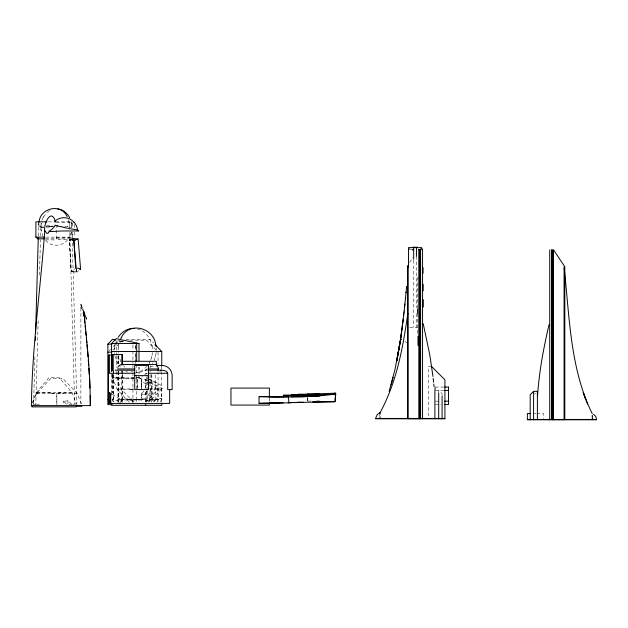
<?xml version="1.0" encoding="UTF-8"?>
<svg xmlns="http://www.w3.org/2000/svg" width="628" height="628" viewBox="0 0 628 628"><rect width="100%" height="100%" fill="white"/><g stroke="black" fill="none" stroke-linecap="round" stroke-linejoin="round"><path stroke-width="0.47" stroke-dasharray="3.14 2.35" d="M135.279 363.455L135.279 352.724L135.279 360.59M137.611 388.865L137.611 379.524L136.88 379.194M140.303 378.417L138.992 377.828L138.992 375.677M141.677 387.335L141.936 376.737M146.355 401.355L146.363 396.967M150.068 394.07L150.068 387.884M150.068 397.516L150.068 393.905M160.423 402.006L161.749 398.709L161.749 388.818L158.798 387.193M412.824 249.661L409.794 249.661L409.794 248.641M38.316 235.971L38.818 223.191M141.669 395.993L141.677 390.797M141.661 397.728L141.669 395.389M145.374 387.688L145.382 376.965M150.068 397.108L149.652 400.35M67.926 404.126L67.942 400.593L71.584 404.244M141.661 397.375L141.645 402.006M145.358 391.982L145.343 396.998M118.095 350.118L118.205 347.794M145.319 400.562L145.343 396.276M145.311 401.999L145.327 399.855M307.838 401.088L307.846 400.562M71.867 227.752L71.788 225.209M114.382 350.228L114.492 348.438M33.59 403.945L34.964 355.095M35.741 406.23L38.214 319.11M39.462 275.064L40.459 239.825M40.569 235.908L41.22 222.971L41.079 223.741M152.455 352.465L151.85 356.594M114.477 348.556L114.728 346.515M118.19 347.912L118.449 345.871M156.129 352.324L155.563 355.95M114.712 346.64L115.042 344.929M118.425 345.997L118.7 344.529M147.596 395.703C150.131 393.787 150.626 387.327 152.549 386.558M151.364 395.083C153.805 393.034 154.582 387.099 156.262 385.914A20.559 1.138 23 0 1 155.987 385.835M71.239 232.274L69.582 236.646M150.689 360.307L151.725 357.112M154.041 360.527L155.438 356.469M114.987 345.172L115.167 344.411M151.654 357.387L151.905 356.351M155.375 356.743L155.618 355.707M151.544 401.81L152.102 399.596L155.885 399.463L155.603 374.743M155.336 400.052L155.877 398.953L159.575 398.804M145.782 401.912L146.355 399.777L145.178 399.808M149.017 401.002L150.061 399.133L148.891 399.165M149.927 382.86L149.935 383.402M144.966 388.559L146.34 383.567L145.61 383.221M41.833 220.616L43.112 217.555M119.344 342.158L119.917 340.572M115.709 342.55L116.109 341.451M32.279 402.988L35.977 392.924L48.913 377.734L59.322 377.734L72.251 392.924L76.31 403.937L68.75 404.283M32.852 402.454L36.503 393.395L50.962 378.378L62.729 378.378L77.189 393.395L81.93 405.178M161.749 388.818L149.205 401.959M156.961 402.006L158.036 399.353L158.036 389.454L146.167 401.896M43.387 217.06L46.778 212.727M45.679 240.359C51.928 248.296 65.171 246.066 69.308 237.141M43.018 217.735L43.489 216.864M69.206 237.337L69.677 236.466M149.692 362.474L149.228 363.322L149.809 362.254M122.02 400.562L121.761 399.094M118.551 401.975L118.111 399.738M152.447 363.494L152.942 362.678M143.796 390.906L141.779 393.913M147.14 390.804L145.492 393.23M409.629 262.528L412.847 257.708M147.164 366.297L141.763 370.913L135.483 373.024M150.249 366.391L150.877 365.653M153.593 401.959L153.97 401.551M153.86 401.669L154.519 400.954M154.127 401.378L155.179 400.232M154.794 400.648L155.438 399.95M109.209 350.714L110.567 349.309M113.276 346.491L115.317 344.38M115.992 343.673L118.7 340.855M112.93 350.071L119.705 343.029M120.38 342.331L122.413 340.211M148.082 401.967L149.032 400.986M76.883 272.285L78.657 270.731M72.094 239.072L69.104 240.32L71.317 271.704L75.776 268.085M149.951 366.948L150.013 366.893A22.153 7.575 -20 0 1 154.41 366.493L155.446 366.501M147.454 373.165A22.153 7.575 -20 0 0 146.293 373.322L144.793 374.508M147.47 368.887L145.374 370.528L145.382 374.107M47.359 212.225L48.921 211.087M147.447 368.958L141.873 371.815L136.252 372.49M49.573 210.686L50.24 210.325M72.283 238.985L69.292 240.241L71.317 271.704M52.045 226.645L46.448 227.014M43.866 227.148L38.606 227.391M159.449 398.804L161.467 398.725M155.736 399.447L156.812 399.4M160.941 398.741L160.839 398.749A23.024 0.801 -0.3 0 1 162.079 398.961M154.402 399.432L155.862 399.447M156.922 399.4L157.479 399.377M157.416 399.377L157.958 399.353M36.377 392.916L36.816 392.908M36.958 392.9L53.019 392.751M36.157 392.924L37.272 392.893M76.192 268.957C78.194 271.115 73.303 273.133 76.891 272.285L76.059 268.564M64.441 401.159L63.271 401.151L63.31 404.369M307.901 401.111L311.315 401.056M316.426 400.978L319.84 400.931M121.455 389.015L133.348 388.873M117.789 389.658L133.371 389.493M77.111 393.395L58.263 393.568M122.327 389.015L121.62 389.015M118.692 389.658L117.844 389.658M75.76 393.395L76.718 393.395M130.546 389.509L131.017 389.509M63.436 393.544L63.907 393.544M131.495 389.501L131.958 389.501M62.494 393.552L62.965 393.552M36.62 393.395L51.198 393.552M36.871 393.395L37.931 393.395M161.09 389.015L155.32 388.944M157.487 389.658L151.489 389.588M69.292 240.241L70.517 240.265M51.363 393.536A21.964 0.542 0 0 0 54.997 393.552L58.742 393.568A21.972 0.581 0 0 0 62.659 393.568M137.697 399.306L132.492 399.29M128.779 399.934L133.976 399.95M48.395 221.849L54.118 221.849M55.751 221.849L71.623 221.849M56.347 222.493L72.526 222.493M41.197 226.457L40.404 226.457M51.08 226.457L49.588 226.457M67.824 226.457L67.031 226.457M38.567 226.457L43.834 226.457M46.142 226.457L54.118 226.457M64.802 226.457L69.645 226.457L69.692 228.003M43.913 227.101L40.82 227.101L40.899 229M46.064 227.101L51.268 227.101M68.782 227.101L71.867 227.101M45.75 237.133L72.259 237.133M56.347 237.776L72.526 237.776M45.404 238.836L70.634 238.836L72.33 237.133L72.33 232.36M72.204 239.48L56.347 239.48L56.347 226.739M45.695 239.904L56.347 239.904M409.644 327.259L417.4 327.259M126.142 339.512L150.233 339.512L153.617 343.029M129.776 340.156L146.512 340.156L157.361 351.421M431.334 366.218L428.571 366.218L428.571 418.444M435.243 387.052L443.745 387.052M435.243 390.451L443.745 390.451M52.838 392.751L72.079 392.924M534.538 393.866L536.21 393.866M435.243 401.159L439.019 401.159M435.243 404.55L440.911 404.55M533.141 413.577L536.022 413.577M536.987 413.577L543.715 413.577L543.715 418.468M149.731 388.881L155.446 388.952M149.872 389.564L151.599 389.588M124.988 377.577L118.786 377.342M121.275 378.221L115.073 377.985M71.584 271.555L72.667 271.618A21.682 7.418 -20 0 1 75.015 272.034L75.305 272.12M71.608 271.712L72.707 271.783A21.69 7.418 -20 0 1 74.999 272.183L75.313 272.277M116.235 371.446L116.408 377.24M112.522 374.021L112.522 377.875L113.134 377.899M39.478 404.283L33.033 403.992M116.792 377.255L117.35 377.279M113.071 377.899L115.207 377.993M117.46 377.287L118.661 377.334M38.614 225.044L44.07 225.319M46.425 225.46L51.135 225.837M123.865 341.836L122.083 341.459M120.953 341.216L118.472 340.666M137.273 328.821C145.194 330.744 150.712 338.186 152.062 345.973M133.332 372.059L131.354 371.446M75.423 272.309L75.454 272.317A22.176 14.789 51 0 0 76.208 270.417M147.031 394.039L145.358 393.426M143.325 394.659L141.669 394.062M127.641 372.09L125.945 371.352M138.992 377.828L139.863 378.221M139.895 378.237L141.308 378.88L141.324 388.842L141.308 378.88L140.444 378.48M135.789 378.7L136.59 379.061M136.048 378.817L136.951 379.226M136.731 379.124L137.595 379.516L137.603 388.575M155.085 387.837L157.95 389.407M404.872 341.585L406.779 342.66M112.349 394.541L120.176 398.945L120.176 402.022M66.474 404.189L63.271 401.151M159.795 371.336L160.462 372.137M133.442 401.959L120.984 389.015L116.235 377.232M129.054 401.896L117.263 389.658L112.522 377.875M124.729 367.097L123.449 365.653M119.728 366.297L120.356 367.035M113.417 401.881L112.279 398.913M113.338 401.896L112.263 398.929M114.83 355.55L116.109 360.072L118.158 364.138M120.914 361.83L118.755 355.95M43.018 236.466L40.891 228.898M82.252 307.893L81.467 305.71M82.08 307.422L81.271 305.161M81.507 308.599L81.656 309.007M81.53 308.67L80.886 306.849L81.169 307.649M81.397 305.506L80.886 304.07L80.886 403.843M81.224 305.027L80.886 304.07M118.048 399.738L118.307 401.198A23.84 13.157 90 0 1 117.915 401.889M121.824 399.102L122.46 400.994L122.06 401.661A21.124 12.152 90 0 1 121.918 401.873M71.066 221.291L71.796 225.303M68.531 219.855L69.59 226.457M152.015 345.69L152.502 350.228M71.474 222.971L71.608 223.741M41.22 231.23L41.079 230.46M118.276 353.179L118.19 352.324M114.437 352.465L114.516 353.399M156.121 347.794L156.223 350.118M434.199 387.672L434.395 390.333M72.008 231.999L76.954 406.23M69.826 232.643L74.646 403.945M151.819 374.908L152.133 402.006M151.12 374.366L151.45 402.163M147.368 376.51L147.517 388.826M147.533 390.585L147.666 401.857M150.013 366.893L150.013 367.757M150.029 371.195L150.029 372.059M146.3 373.322L146.3 374.186M146.316 376.761L146.348 388.669M150.061 383.064L150.045 374.633M150.061 382.923L150.068 387.994M146.355 391.048L146.355 398.191M132.924 399.95L132.932 403.71M442.096 395.091L442.096 393.732L438.697 390.333L438.697 392.139M435.243 387.068L435.243 390.145M417.487 277.207L417.487 308.136M417.487 313.655L417.487 334.198M416.45 256.365L416.45 307.838M416.45 313.662L416.45 327.259M413.695 260.251L413.695 327.259M409.794 247.628L409.794 249.661M269.373 398.042L269.373 401.889M161.749 366.155L161.749 402.36M158.036 352.127L158.036 363.8M158.036 371.58L158.036 403.678M150.068 390.286L150.068 391.495M136.661 364.428L136.661 374.021M136.661 374.892L136.661 401.928L136.645 399.306A28.189 1.287 -0.1 0 0 144.008 399.173M132.94 345.015L132.94 350.251M132.94 351.123L132.94 360.715M132.94 361.587L132.94 363.329M132.94 365.072L132.94 367.686M132.94 372.922L132.94 402.006M122.46 370.858L122.46 373.848M122.46 374.72L122.46 402.705M122.17 370.858L122.17 373.95M122.17 374.72L122.17 401.739M121.761 370.952L121.761 401.739M118.747 356.06L118.747 363.824M118.747 371.501L118.747 403.341M118.457 356.06L118.457 363.871M118.457 371.501L118.457 403.341M118.111 355.095L118.111 363.832M118.111 371.501L118.111 402.383M118.048 356.06L118.048 363.832M118.048 371.501L118.048 402.383M116.235 341.546L116.235 355.048M116.235 356.013L116.235 367.592M113.307 370.858L113.307 373.801M113.307 374.72L113.307 401.849M113.228 370.858L113.228 373.754M113.228 374.649L113.228 401.739M112.216 374.673L112.216 392.963M112.192 374.673L112.192 392.963M111.572 373.99L111.564 392.9M74.559 224.4L74.559 228.223M74.559 232.046L74.559 236.819M72.33 222.807L72.33 227.579M71.875 222.493L71.875 227.21M71.875 231.928L71.875 239.48M69.645 221.849L69.645 226.457M38.583 222.65L38.583 225.044M52.988 225.578A15.292 1.821 -5.5 0 1 52.658 225.601M51.394 226.402A14.86 3.933 9 0 1 52.03 226.472M51.991 226.81A13.777 5.503 10.5 0 1 52.611 226.896M74.394 404.212A23.024 0.801 -0.2 0 1 72.997 404.338M36.754 392.72A18.361 0.652 1.2 0 1 39.65 392.414M41.864 392.508A16.564 0.612 0.6 0 1 50.428 392.414M35.239 404.338A23.024 0.801 0.2 0 1 33.834 404.212M68.578 392.414A18.361 0.652 -1.2 0 1 71.482 392.72M57.8 392.414A16.564 0.612 -0.6 0 1 66.364 392.508M67.965 400.617A23.471 9.381 28.2 0 1 64.496 401.206M70.116 239.982A20.222 3.493 -10.1 0 1 73.091 240.218M71.78 239.888A20.269 3.501 -10.1 0 1 73.288 240.084M54.887 393.583A21.972 0.581 0 0 1 51.033 393.568M145.374 399.298A28.017 1.413 0 0 1 137.736 399.369M159.08 399.337A26.195 1.68 0.2 0 1 149.943 399.84M136.645 399.4A28.189 1.468 0 0 1 127.782 399.322M122.609 400.036A26.745 2.065 -0.5 0 1 117.271 399.753M124.352 399.133A25.379 0.769 0.5 0 1 122.287 399.078M139.44 377.561A27.059 0.903 0.4 0 1 128.363 377.389M138.898 377.875A27.922 1.382 0 0 1 132.665 377.813M149.158 378.959A32.248 4.953 21.3 0 1 161.011 385.247M148.067 378.857A32.248 4.938 22.8 0 1 158.303 384.375M147.227 381.942A27.075 0.958 24.2 0 1 152.918 384.619M162.723 388.19A23.158 2.677 19.4 0 1 162.275 388.52M160.642 387.46A23.158 1.719 21.4 0 1 162.103 388.434M129.29 378.189A26.156 1.429 -0.1 0 1 120.066 377.797M115.905 377.491A23.024 0.801 0.3 0 1 117.138 377.318M133.324 399.047A26.714 0.864 0.4 0 1 124.823 398.906M122.02 400.554A23.84 13.157 90 0 1 121.22 401.904M149.754 400.264A15.512 6.586 -25.7 0 1 152.863 399.706A13.973 5.935 -25.7 0 1 155.705 399.659M151.976 396.017A21.164 10.15 39.5 0 1 147.47 395.161M145.099 398.827A26.745 0.816 -0.5 0 1 142.046 398.874M145.374 370.528A25.426 8.698 -20 0 1 147.58 370.261M150.092 399.879A20.567 8.784 -25.8 0 1 154.441 399.392M140.295 399.816A28.189 1.287 -0.1 0 1 132.948 399.863M141.653 399.942A28.017 1.413 0 0 1 134.023 400.012M155.367 399.981A26.195 1.68 0.2 0 1 146.23 400.483M157.126 399.432A23.024 0.801 -0.3 0 1 158.366 399.604M132.932 400.044A28.189 1.468 0 0 1 124.061 399.965M118.888 400.672A26.745 2.065 -0.5 0 1 113.558 400.397M120.639 399.777A25.379 0.769 0.5 0 1 118.574 399.722M131.794 389.486A21.972 0.581 0 0 1 133.725 389.478M145.437 379.602A32.248 4.953 21.3 0 1 159.041 387.06M144.33 379.5A32.248 4.93 22.8 0 1 156.608 386.306M143.153 382.421A27.075 0.958 24.2 0 1 149.205 385.262M159.01 388.834A23.158 2.677 19.4 0 1 158.562 389.164M152.486 386.558A20.559 1.138 23 0 1 152.274 386.479M156.929 388.096A23.158 1.719 21.4 0 1 158.389 389.07M123.119 341.734A26.36 0.793 10.9 0 1 117.703 340.557M133.631 378.511A27.922 1.382 0 0 1 128.944 378.456M125.576 378.833A26.156 1.429 -0.1 0 1 116.353 378.441M112.192 378.135A23.024 0.801 0.3 0 1 113.425 377.962M134.329 378.189A27.059 0.903 0.4 0 1 124.65 378.032M129.611 399.691A26.714 0.864 0.4 0 1 121.11 399.549M147.101 394.949A21.211 8.878 35.2 0 1 142.972 393.748M141.386 399.471A26.745 0.816 -0.5 0 1 138.333 399.518M141.669 376.949A25.426 8.698 -20 0 1 142.635 376.816M307.594 401.072A17.584 4.294 89.3 0 1 307.657 397.822M307.461 400.319A17.623 4.302 89.2 0 1 307.587 397.5M56.842 393.568L56.842 404.581L56.85 393.568M135.279 344.858L135.279 349.867L135.279 344.858M138.992 367.097L138.992 373.534L138.992 367.097"/><path stroke-width="0.94" d="M110.763 393.646L110.763 403.419M279.319 396.708L259.034 396.629L259.026 403.333L288.77 402.854L288.762 401.849A22.113 10.378 89.2 0 0 288.385 396.708L271.602 396.613M304.376 394.973L308.199 394.18L335.697 393.175L335.47 396.786A18.856 8.847 89.2 0 0 335.116 400.209L335.054 401.692L288.77 402.634M592.259 418.648L592.235 419.159M335.195 400.703L335.258 398.937A18.864 8.847 89.5 0 1 335.603 395.593L334.441 394.196L307.814 395.31M380.042 412.981L380.042 413.2M592.243 415.202L592.243 416.066M35.372 340.439L35.482 336.529M35.568 333.601L38.277 237.4M299.03 394.423L291.518 394.659L319.699 394.761L319.691 395.978L311.943 396.19M299.038 394.243L319.699 394.015M319.699 394.761L291.525 395.012L312.171 395.012L312.163 396.488L304.423 396.653M537.56 395.773C539.13 371.807 543.534 348.124 549.029 324.77M406.465 287.718L406.559 286.627L407.07 287.145M55.295 220.954C50.797 207.617 43.371 224.738 44.761 230.971C40.467 289.178 32.091 347.174 31.4 405.61L90.456 405.61L89.914 382.515L88.281 357.002L84.081 312.76L82.653 308.976M406.512 287.169L406.018 292.632M406.065 292.083L405.492 298.19M405.547 297.586L404.832 304.8M404.911 303.976L404.636 306.684M404.683 306.174L404.157 311.088M403.945 312.98L404.165 310.986M403.804 314.236L403.992 312.563M403.592 316.127L403.812 314.133M403.631 315.711L400.185 342.056L401.543 332.33L401.308 334.041M403.294 318.647L402.948 321.544M402.972 321.293L402.619 324.221M402.47 325.406L402.619 324.119M402.281 326.874L402.446 325.485M402.336 326.34L401.951 329.386M402.006 328.907L401.645 331.67M407.831 313.309C403.019 347.37 396.739 382.209 380.042 412.714L377.279 414.535L375.858 417.699M401.488 332.832L401.661 331.474M55.099 222.32L55.319 220.844M401.002 336.294L401.19 334.897M401.072 335.752L400.586 339.175L401.535 339.709M400.185 341.224L400.507 339.128M55.319 220.821L55.327 220.781A13.635 13.628 0 0 1 77.519 229.919L78.665 230.971M335.666 395.177L335.721 394.847A19.287 17.027 87.5 0 0 334.072 393.191M396.833 360.786L400.185 341.31L395.028 369.327L389.109 391.401M39.015 222.359C39.98 207.899 61.089 202.915 67.157 216.644M391.173 384.705L393.144 377.326M117.813 367.309L118.794 365.81L121.11 364.593M121.251 337.793C128.999 320.735 154.574 327.879 155.783 345.329M120.796 338.625L121.377 337.558M118.158 337.385C121.542 331.898 127.782 327.965 134.353 328.389M48.56 232.831L46.935 233.545L45.467 231.457M112.09 404.652L107.859 404.652L107.851 344.144L112.522 339.293L115.913 340.086M111.564 371.588L111.564 343.5L116.235 338.657L138.992 343.5L138.992 360.668M79.866 269.663L80.572 269.043L78.131 238.797L73.861 240.626L76.035 267.073M73.115 238.601L73.672 238.334L75.776 268.085A19.162 6.555 -20 0 1 80.565 269.043M75.093 240.147L73.759 240.665M335.697 393.175L333.908 393.505M288.77 402.76L300.372 402.25M312.948 401.692L314.879 401.606M283.087 396.645L269.035 396.833M303.45 402.265L288.174 402.658M308.081 396.213L310.664 396.142M308.073 396.292L310.656 396.221M279.217 402.87L259.034 403.333M270.173 403.066L283.189 402.854M283.087 397.1L259.223 396.668M312.932 402.046L335.054 401.692M334.441 394.196L335.697 394.18L314.408 396.386L283.416 397.1L283.416 395.083L291.871 395.083M46.982 221.849L35.898 221.849L35.898 237.133L37.602 238.836L44.352 238.836M73.853 222.493L74.559 222.493M45.318 230.963L44.784 230.971M78.453 230.971L62.093 230.971C41.833 232.054 51.716 232.007 55.295 225.248M35.898 237.133L44.148 237.133M412.839 247.22L417.549 247.22M418.46 249.661L420.281 249.661M111.564 343.5L138.992 343.5M107.851 344.144L111.941 344.144M111.572 351.484L161.749 351.484L161.749 366.155M107.859 352.127L111.949 352.127M112.255 355.095L108.479 355.095L108.479 403.341L111.863 403.341M122.389 361.296L156.317 361.296L156.317 364.515M121.918 364.515L156.788 364.515M117.499 368.934L134.706 368.934M148.475 368.934L158.358 368.934L158.358 370.198M115.175 370.198L134.706 370.198M148.475 370.198L161.004 370.198C163.304 370.324 167.001 370.528 167.684 373.268L167.684 389.58L172.143 389.58L172.143 375.63A10.189 10.189 0 0 0 161.953 365.433L156.356 365.433A4.898 4.898 0 0 1 156.859 365.81M109.044 373.268L134.706 373.268M148.475 373.268L167.684 373.268M134.706 375.63L148.475 375.63M444.687 387.052L448.47 387.052M444.687 390.451L448.47 390.451M537.395 391.338L533.588 391.338L530.189 394.737L530.189 419.787M444.687 401.159L448.47 401.159M444.687 404.55L448.47 404.55L448.47 387.068M111.572 405.296L161.749 405.296L161.749 403.341M31.753 406.23L32.169 406.23M76.326 406.23L81.93 406.23M31.926 406.873L76.31 406.873M530.252 413.577L527.363 413.577L527.363 419.787L596.592 419.787M375.693 418.444L376.337 418.444M376.918 418.444L391.456 418.444M391.676 418.444L396.04 418.444M396.205 418.444L444.922 418.444M407.486 418.617L420.595 418.617M375.693 418.79L444.922 418.79L444.922 379.807L431.334 366.218M527.363 419.449L596.592 419.449M551.69 419.622L564.8 419.622M291.031 396.794L304.07 396.794L304.078 395.53L283.424 395.53M288.927 396.723L288.385 396.7M108.094 399.361L110.049 403.176M57.823 208.943C62.988 209.493 67.4 213.182 69.677 217.735M77.354 229.903L67.706 228.341M57.682 226.064L57.344 225.962M109.052 392.681L111.745 394.196M593.554 414.292L595.752 416.497L596.427 418.711M154.975 344.442L161.749 351.484M592.251 413.687C570.138 368.981 569.62 317.305 564.234 268.713M86.64 319.181L86.224 318.168M86.232 318.176L84.686 314.322M585.32 398.529L583.177 392.429L587.549 404.079M84.702 314.361L84.081 312.76M84.466 316.536L84.003 315.327M83.084 312.917L84.066 315.507M423.256 323.765L429.811 355.048L432.959 376.486M155.728 345.055L155.956 346.373M433.171 378.362L433.595 382.107M433.807 383.975L434.129 386.785M83.877 313.639L84.191 316.732M84.442 319.181L84.835 322.98M85.125 325.822L85.51 329.598M85.698 331.49L86.067 335.266M86.35 338.178L86.79 342.77M86.978 344.811L87.41 349.67M87.606 351.845L88.03 357.01M88.258 359.844L88.681 365.52M88.854 368.094L89.27 374.657M89.506 378.888L89.906 388.167M592.243 418.036L592.259 418.507M380.042 418.35L380.034 416.67M380.042 414.135L380.034 413.742M592.243 416.372L592.251 416.835M90.126 395.703L90.228 405.61M564.8 419.449L564.8 266.751L553.472 249.763L553.472 419.449M564.077 266.845L564.077 419.787M552.742 249.952L552.742 419.787M552.036 249.763L552.036 419.622M551.69 249.763L551.69 419.449M549.72 249.952L549.72 419.787M537.395 391.377L537.395 419.787M533.588 391.377L533.588 419.787M442.096 395.962L442.096 418.79M438.697 392.869L438.697 418.79M434.89 390.663L434.89 418.79M423.288 299.697L423.288 307.029M423.178 284.256L423.178 290.764M423.044 267.677L423.044 273.204M422.565 248.955L422.565 418.79M421.671 249.567L421.671 247.628L408.483 247.628L408.483 267.049M420.595 248.766L420.595 418.444M420.25 249.449L420.25 418.617M419.543 249.63L419.543 418.79M418.813 249.261L418.813 418.444M417.989 336.176L417.989 345.416M417.487 308.819L417.487 313.474M416.45 247.628L416.45 256.365M413.695 247.628L413.695 259.278M408.208 265.754L408.208 418.79M407.486 265.746L407.486 418.444M299.046 394.007L299.046 395.703M291.525 394.423L291.518 396.354M269.373 397.241L269.373 388.088L230.955 388.088L230.955 405.076L269.373 405.076L269.373 402.948M169.662 389.58L169.662 403.419L110.536 403.419L110.536 393.607M158.138 369.562L158.138 370.198M136.661 343.045L136.661 360.943M122.46 364.146L122.46 354.451L112.216 354.451L112.224 370.858M121.832 354.451L121.824 365.127M120.176 402.862L120.176 403.419M113.228 354.451L113.228 370.858M109.594 355.095L109.594 372.506M109.594 392.728L109.594 403.341M49.157 230.916A4.443 2.693 -80.9 0 1 48.615 232.462M66.866 228.066A12.772 1.005 11.4 0 1 64.182 227.54M64.127 227.391A12.584 1.311 11.4 0 1 61.293 226.771M60.971 226.779A12.411 1.758 10.9 0 1 58.239 226.064M57.446 225.962A12.356 1.97 10.4 0 1 56.771 225.75M56.489 225.75A12.34 2.065 10 0 1 55.123 225.24M54.809 221.566A9.977 0.793 -87.3 0 1 55.178 220.632M84.034 311.959A25.301 1.099 70.4 0 1 83.877 311.559M72.77 238.734A17.419 3.423 -10.5 0 1 77.385 239.009M160.807 370.237A12.646 12.646 0 0 1 161.608 370.237M156.843 365.826A4.145 4.145 0 0 1 158.389 368.934M145.264 404.911A23.471 10.095 -26.1 0 1 145.908 404.793M307.704 396.88A17.584 4.294 89.3 0 1 307.963 393.709M308.191 395.514A162.691 15.912 6.6 0 1 306.072 395.97M307.657 396.629A17.623 4.302 89.2 0 1 307.861 394.572M592.494 418.17A5.032 1.28 84 0 1 592.479 417.879M379.728 412.8A6.217 1.374 66.7 0 1 379.814 412.761M379.752 414.935A4.765 1.107 -76 0 1 379.728 415.21M412.863 249.709A18.424 0.542 -7.9 0 1 412.51 249.763M413.514 249.763A21.038 0.597 -8.3 0 1 412.824 249.889M400.185 342.001L396.833 360.668L400.185 342.001M148.475 365.433L134.706 365.433L134.706 389.58L148.475 389.58L148.475 365.433"/></g></svg>
